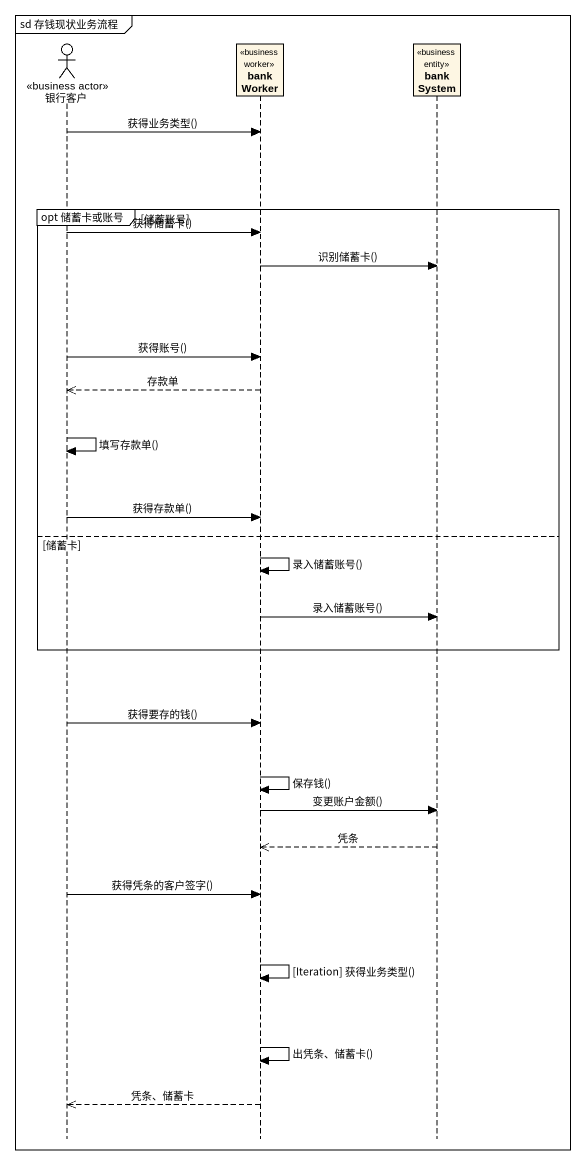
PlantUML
@startuml
mainframe sd 存钱现状业务流程
hide footbox
actor 银行客户 <<business actor>>
participant bankWorker <<business worker>>
participant bankSystem <<business entity>>

银行客户 -> bankWorker : 获得业务类型()
group opt 储蓄卡或账号 [储蓄账号]
  银行客户 -> bankWorker : 获得储蓄卡()
  bankWorker -> bankSystem : 识别储蓄卡()
  银行客户 -> bankWorker : 获得账号()
  bankWorker -->> 银行客户 : 存款单
  银行客户 -> 银行客户 : 填写存款单()
  银行客户 -> bankWorker : 获得存款单()
else 储蓄卡
  bankWorker -> bankWorker : 录入储蓄账号()
  bankWorker -> bankSystem : 录入储蓄账号()
end
银行客户 -> bankWorker : 获得要存的钱()
bankWorker -> bankWorker : 保存钱()
bankWorker -> bankSystem : 变更账户金额()
bankSystem -->> bankWorker : 凭条
银行客户 -> bankWorker : 获得凭条的客户签字()
bankWorker -> bankWorker : [Iteration] 获得业务类型()
bankWorker -> bankWorker : 出凭条、储蓄卡()
bankWorker -->> 银行客户 : 凭条、储蓄卡
@enduml
